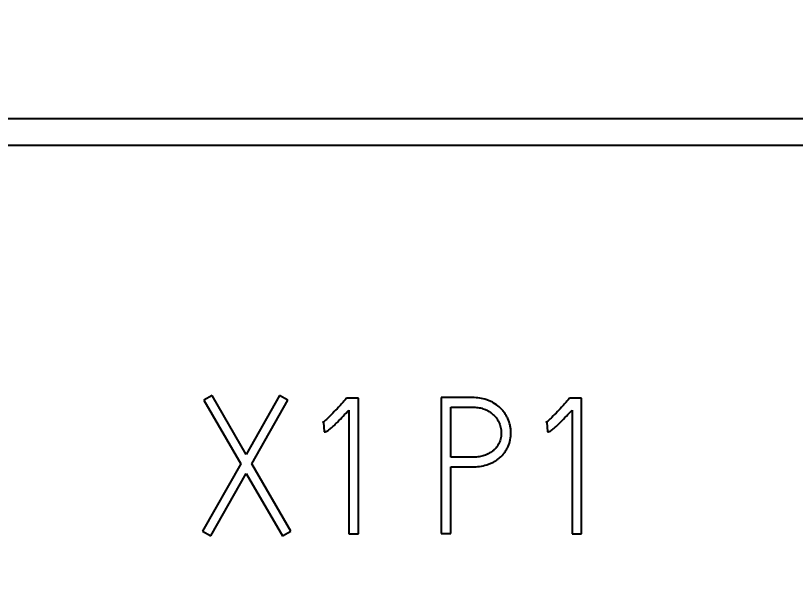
# Model space of a CAD drawing. Extents: x 0 to 420, y 0 to 297.
# Drawn here: x 144.81 to 154.55, y 160.5 to 167.69 of the extents above; entities that cross this region are included whole.
import ezdxf

# ---------------------------------------------------------------- set-up
doc = ezdxf.new("R2010")
doc.units = 0
doc.header["$LTSCALE"] = 23.1
for name, color, linetype in [('10000_FRONT', 7, 'CONTINUOUS'), ('10100_DIM_FRONT', 7, 'CONTINUOUS'), ('10500_FRONT_LABELING', 7, 'CONTINUOUS')]:
    doc.layers.add(name, color=color, linetype=linetype)
doc.styles.get("Standard").update_dxf_attribs({"font": 'txt', "width": 0.8})
doc.dimstyles.new('DIMSTYLE_1', dxfattribs={"dimtxt": 3.5, "dimasz": 3.5, "dimexe": 0.18, "dimexo": 0.0625, "dimgap": 0.09, "dimtad": 1, "dimtxsty": 'STANDARD', "dimcen": 0.09, "dimazin": 3, "dimtp": 0.05, "dimtm": 0.05, "dimtfac": 1, "dimtofl": 0, "dimtmove": 0, "dimatfit": 3, "dimtolj": 1})

# ---------------------------------------------------------------- blocks, each defined once
blk = doc.blocks.new('*D0')
at = {"layer": '10100_DIM_FRONT', "linetype": 'CONTINUOUS'}
for p, q in [((91.69663, 188.554533), (91.69663, 131.440248)), ((163.19663, 149.04194), (163.19663, 131.440248)), ((91.69663, 133.440248), (127.44663, 133.440248)), ((163.19663, 133.440248), (127.44663, 133.440248))]:
    blk.add_line(p, q, dxfattribs=at)
for points in [[(95.19663, 133.940248), (91.69663, 133.440248), (95.19663, 132.940248)], [(159.69663, 132.940248), (163.19663, 133.440248), (159.69663, 133.940248)]]:
    blk.add_solid(points, dxfattribs=at)
at = {"layer": '10100_DIM_FRONT', "linetype": 'CONTINUOUS', "width": 0.660714}
blk.add_text('71,5', height=3.5, dxfattribs=at).set_placement((124.002814, 134.315248))

msp = doc.modelspace()

# ---------------------------------------------------------------- linework, layer by layer
at = {"layer": '10000_FRONT', "color": 7, "linetype": 'CONTINUOUS'}
for p, q in [((98.3964, 166.4081), (163.1966, 166.4081)), ((98.3966, 166.0751), (163.1966, 166.0751))]:
    msp.add_line(p, q, dxfattribs=at)
at = {"layer": '10500_FRONT_LABELING', "color": 7, "linetype": 'CONTINUOUS'}
for p, q in [((147.2669, 162.9465), (147.1655, 162.8875)), ((147.6913, 162.2108), (147.2669, 162.9465)), ((148.1086, 162.9465), (147.6913, 162.2108)), ((148.2147, 162.8875), (148.1086, 162.9465)), ((147.1655, 162.8875), (147.6253, 162.0929)), ((147.762, 162.0906), (148.2147, 162.8875)), ((148.9457, 162.9111), (148.9292, 162.8922)), ((149.0942, 162.9111), (148.9457, 162.9111)), ((149.0942, 161.2182), (149.0942, 162.9111)), ((150.1269, 162.9205), (150.1269, 161.2205)), ((150.5183, 162.9205), (150.1269, 162.9205)), ((151.7326, 162.9111), (151.7161, 162.8922)), ((151.8812, 162.9111), (151.7326, 162.9111)), ((151.8812, 161.2182), (151.8812, 162.9111)), ((148.9763, 162.7649), (148.9763, 161.2182)), ((150.2472, 162.1755), (150.2472, 162.8003)), ((150.2472, 162.8003), (150.5183, 162.8003)), ((151.7633, 162.7649), (151.7633, 161.2182)), ((148.6462, 162.6069), (148.6604, 162.6117)), ((148.6604, 162.6117), (148.6674, 162.4914)), ((151.4332, 162.6069), (151.4473, 162.6117)), ((151.4473, 162.6117), (151.4544, 162.4914)), ((150.5183, 162.1755), (150.2472, 162.1755)), ((147.6253, 162.0929), (147.1466, 161.2512)), ((148.2501, 161.2512), (147.762, 162.0906)), ((147.2504, 161.1922), (147.6936, 161.9727)), ((147.6936, 161.9727), (148.1464, 161.1922)), ((150.2472, 161.2205), (150.2472, 162.0552)), ((150.2472, 162.0552), (150.5183, 162.0552)), ((147.1466, 161.2512), (147.2504, 161.1922)), ((148.1464, 161.1922), (148.2501, 161.2512)), ((148.9763, 161.2182), (149.0942, 161.2182)), ((150.1269, 161.2205), (150.2472, 161.2205)), ((151.7633, 161.2182), (151.8812, 161.2182))]:
    msp.add_line(p, q, dxfattribs=at)
for points, knots in [([(148.9292, 162.8922), (148.9181, 162.8796), (148.9067, 162.8673), (148.8841, 162.8426), (148.8728, 162.8302), (148.8387, 162.7932), (148.8159, 162.7687), (148.7697, 162.72), (148.7465, 162.6958), (148.7103, 162.6608), (148.6981, 162.6494), (148.6792, 162.6328), (148.6729, 162.6273), (148.6599, 162.6167), (148.6533, 162.6115), (148.6462, 162.6069)], [0, 0, 0, 0, 0.125, 0.125, 0.25, 0.25, 0.5, 0.5, 0.75, 0.75, 0.875, 0.875, 0.9375, 0.9375, 1, 1, 1, 1]), ([(150.5183, 162.0552), (150.5487, 162.0552), (150.5788, 162.057), (150.6383, 162.0649), (150.6678, 162.071), (150.7113, 162.0844), (150.7257, 162.0895), (150.7536, 162.101), (150.7672, 162.1075), (150.7937, 162.1217), (150.8065, 162.1295), (150.8315, 162.1465), (150.8437, 162.1558), (150.8784, 162.1851), (150.8993, 162.2066), (150.9268, 162.2423), (150.9354, 162.2549), (150.9509, 162.281), (150.9578, 162.2944), (150.9761, 162.3356), (150.9852, 162.3643), (150.9972, 162.424), (150.9997, 162.4539), (150.9991, 162.4991), (150.9981, 162.5142), (150.9944, 162.5443), (150.9919, 162.5592), (150.9819, 162.6032), (150.9725, 162.6317), (150.9538, 162.6732), (150.9468, 162.6867), (150.9316, 162.7127), (150.915, 162.7376), (150.8959, 162.7608), (150.8755, 162.7831), (150.8646, 162.7938), (150.8305, 162.8237), (150.8058, 162.8408), (150.7664, 162.8632), (150.7528, 162.8701), (150.7252, 162.8826), (150.7112, 162.8882), (150.6686, 162.9029), (150.6392, 162.9098), (150.5791, 162.9186), (150.5488, 162.9205), (150.5183, 162.9205)], [0, 0, 0, 0, 0.0625, 0.0625, 0.125, 0.125, 0.15625, 0.15625, 0.1875, 0.1875, 0.21875, 0.21875, 0.25, 0.25, 0.3125, 0.3125, 0.34375, 0.34375, 0.375, 0.375, 0.4375, 0.4375, 0.5, 0.5, 0.53125, 0.53125, 0.5625, 0.5625, 0.625, 0.625, 0.65625, 0.65625, 0.6875, 0.71875, 0.71875, 0.75, 0.75, 0.8125, 0.8125, 0.84375, 0.84375, 0.875, 0.875, 0.9375, 0.9375, 1, 1, 1, 1]), ([(151.7161, 162.8922), (151.7051, 162.8796), (151.6937, 162.8673), (151.671, 162.8426), (151.6598, 162.8302), (151.6257, 162.7932), (151.6028, 162.7687), (151.5566, 162.72), (151.5335, 162.6958), (151.4973, 162.6608), (151.485, 162.6494), (151.4662, 162.6328), (151.4598, 162.6273), (151.4469, 162.6167), (151.4403, 162.6115), (151.4332, 162.6069)], [0, 0, 0, 0, 0.125, 0.125, 0.25, 0.25, 0.5, 0.5, 0.75, 0.75, 0.875, 0.875, 0.9375, 0.9375, 1, 1, 1, 1]), ([(148.6674, 162.4914), (148.6719, 162.4914), (148.6762, 162.4921), (148.6848, 162.4939), (148.689, 162.495), (148.6973, 162.498), (148.7012, 162.5), (148.7088, 162.5043), (148.7124, 162.5067), (148.7232, 162.5142), (148.7301, 162.5195), (148.7436, 162.5304), (148.7503, 162.5361), (148.7698, 162.5533), (148.7825, 162.5652), (148.8076, 162.5893), (148.82, 162.6015), (148.8568, 162.6385), (148.881, 162.6635), (148.9289, 162.714), (148.9526, 162.7394), (148.9763, 162.7649)], [0, 0, 0, 0, 0.03125, 0.03125, 0.0625, 0.0625, 0.09375, 0.09375, 0.125, 0.125, 0.1875, 0.1875, 0.25, 0.25, 0.375, 0.375, 0.5, 0.5, 0.75, 0.75, 1, 1, 1, 1]), ([(150.5183, 162.8003), (150.5408, 162.8003), (150.563, 162.799), (150.607, 162.793), (150.6287, 162.7882), (150.6715, 162.7742), (150.6919, 162.7653), (150.7211, 162.7493), (150.7307, 162.7435), (150.7492, 162.7311), (150.7583, 162.7244), (150.784, 162.703), (150.7995, 162.6872), (150.8201, 162.6611), (150.8265, 162.652), (150.8384, 162.633), (150.8437, 162.6231), (150.8579, 162.593), (150.8652, 162.5721), (150.873, 162.5394), (150.875, 162.5284), (150.8779, 162.5064), (150.8788, 162.4954), (150.8793, 162.4733), (150.8789, 162.4622), (150.877, 162.44), (150.8753, 162.4288), (150.8687, 162.3961), (150.862, 162.375), (150.8483, 162.3445), (150.843, 162.3345), (150.8313, 162.3155), (150.8249, 162.3065), (150.811, 162.2893), (150.8035, 162.2811), (150.7876, 162.2655), (150.779, 162.2581), (150.7526, 162.2376), (150.7335, 162.226), (150.7034, 162.2111), (150.6931, 162.2065), (150.6723, 162.1985), (150.6618, 162.1949), (150.6404, 162.1888), (150.6296, 162.1863), (150.6077, 162.1821), (150.5965, 162.1804), (150.5631, 162.1766), (150.5408, 162.1755), (150.5183, 162.1755)], [0, 0, 0, 0, 0.0625, 0.0625, 0.125, 0.125, 0.1875, 0.1875, 0.21875, 0.21875, 0.25, 0.25, 0.3125, 0.3125, 0.34375, 0.34375, 0.375, 0.375, 0.4375, 0.4375, 0.46875, 0.46875, 0.5, 0.5, 0.53125, 0.53125, 0.5625, 0.5625, 0.625, 0.625, 0.65625, 0.65625, 0.6875, 0.6875, 0.71875, 0.71875, 0.75, 0.75, 0.8125, 0.8125, 0.84375, 0.84375, 0.875, 0.875, 0.90625, 0.90625, 0.9375, 0.9375, 1, 1, 1, 1]), ([(151.4544, 162.4914), (151.4589, 162.4914), (151.4632, 162.4921), (151.4717, 162.4939), (151.476, 162.495), (151.4843, 162.498), (151.4882, 162.5), (151.4957, 162.5043), (151.4994, 162.5067), (151.5101, 162.5142), (151.5171, 162.5195), (151.5306, 162.5304), (151.5372, 162.5361), (151.5568, 162.5533), (151.5695, 162.5652), (151.5946, 162.5893), (151.607, 162.6015), (151.6438, 162.6385), (151.6679, 162.6635), (151.7158, 162.714), (151.7396, 162.7394), (151.7633, 162.7649)], [0, 0, 0, 0, 0.03125, 0.03125, 0.0625, 0.0625, 0.09375, 0.09375, 0.125, 0.125, 0.1875, 0.1875, 0.25, 0.25, 0.375, 0.375, 0.5, 0.5, 0.75, 0.75, 1, 1, 1, 1])]:
    msp.add_open_spline(points, degree=3, knots=knots, dxfattribs=at)

# ---------------------------------------------------------------- dimensions: what is measured, and where the dimension line sits
at = {"layer": '10100_DIM_FRONT', "linetype": 'CONTINUOUS'}
dim = msp.add_linear_dim(base=(163.1966, 133.4402), p1=(91.6966, 188.5545), p2=(163.1966, 149.0419), text='71,5', dimstyle='DIMSTYLE_1', dxfattribs=at)
dim.commit()
dim.dimension.update_dxf_attribs({"geometry": '*D0', "text_midpoint": (128.6278, 136.0652), "dimtype": 160})

doc.saveas('drawing.dxf')
